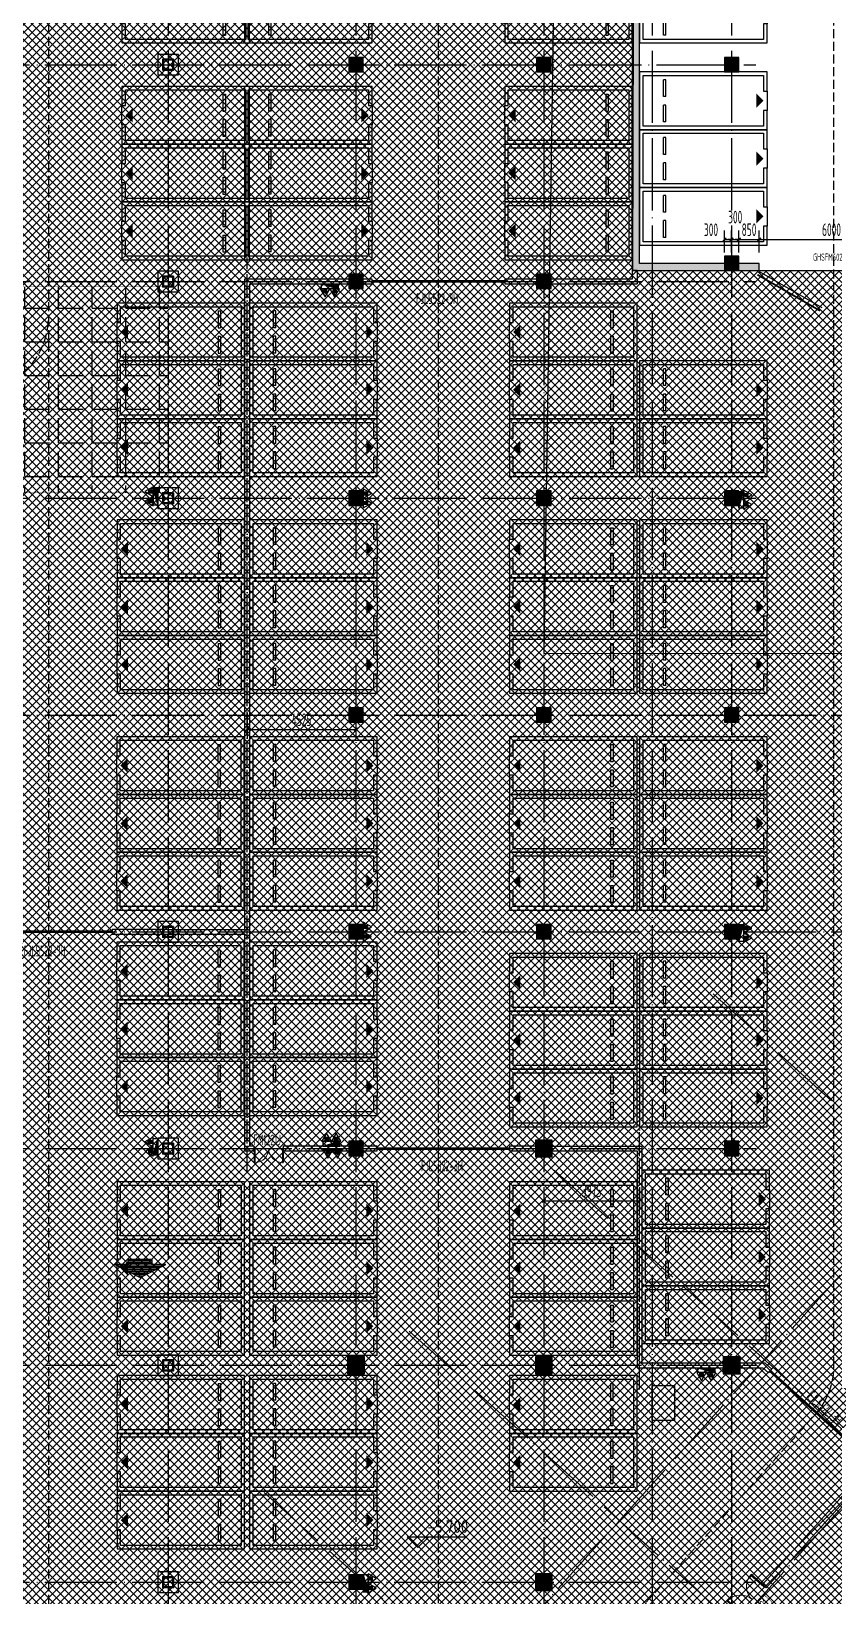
# Model space of a CAD drawing. Extents: x -473190 to 2138458, y -81875 to 2633646.
# Drawn here: x -1384 to 31943, y -16754 to 48196 of the extents above; entities that cross this region are included whole.
import ezdxf

# ---------------------------------------------------------------- set-up
doc = ezdxf.new("R2010")
doc.units = 0
doc.header["$LTSCALE"] = 1000
for name, pattern in [('__DASH', [0.35, 0.25, -0.1]), ('DASH', [0.35, 0.25, -0.1]), ('DOTE', [2.42, 2, -0.2, 0.02, -0.2])]:
    doc.linetypes.add(name, pattern=pattern)
for name, color, linetype in [('00-停车位', 67, 'Continuous'), ('A-COLUMN', 2, 'Continuous'), ('A-PUB_HATCH', 8, 'Continuous'), ('A-WALL', 2, 'Continuous'), ('A-WINDOW', 4, 'Continuous'), ('DIM_ELEV', 3, 'Continuous'), ('DOOR_FIRE', 4, 'Continuous'), ('DOOR_FIRE_TEXT', 7, 'Continuous'), ('DOTE', 1, 'DOTE'), ('PUB_DIM', 3, 'Continuous'), ('PUB_HATCH', 8, 'Continuous'), ('PUB_TEXT', 7, 'Continuous'), ('RF-M', 4, 'Continuous'), ('RF-MBH', 11, 'Continuous'), ('RF-QT', 30, 'Continuous'), ('W-EQUIP_消火栓', 7, 'Continuous'), ('W-EQUIP_灭火器', 7, 'Continuous'), ('索引线', 252, 'Continuous'), ('车行线', 4, 'Continuous'), ('雨棚投影', 147, 'Continuous')]:
    doc.layers.add(name, color=color, linetype=linetype)
doc.layers.add('钢柱', color=51, linetype='Continuous', lineweight=35)
doc.styles.add('_TCH_DIM_T3', font='tssdeng.shx', dxfattribs={"width": 0.564706, "bigfont": '@@@tssdchn.shx'})
doc.styles.add('_TCH_WINDOW', font='tssdeng.shx', dxfattribs={"width": 0.8, "height": 3.5, "bigfont": 'tssdchn.shx'})
doc.styles.get("Standard").update_dxf_attribs({"font": 'gbenor.shx', "bigfont": 'gbcbig.shx'})
doc.dimstyles.new('_TCH_ARCH&&150', dxfattribs={"dimtxt": 525, "dimasz": 150, "dimexe": 375, "dimexo": 450, "dimgap": 150, "dimtad": 1, "dimdec": 0, "dimzin": 0, "dimdsep": 46, "dimtxsty": '_TCH_DIM_T3', "dimblk": 'ARCHTICK', "dimcen": 0.09, "dimclrt": 7, "dimazin": 2, "dimtfac": 1, "dimtdec": 0, "dimtix": 1, "dimtmove": 2, "dimatfit": 3, "dimfxl": 0, "dimtolj": 1, "dimtzin": 0, "dimarcsym": 0})

# ---------------------------------------------------------------- blocks, each defined once
blk = doc.blocks.new('车位2400x5300')
at = {"layer": '00-停车位', "color": 251}
for p, q in [((-875, -1000), (-175, -1000)), ((-875, -1100), (-875, -1000)), ((-875, -1100), (-175, -1100)), ((-175, -1100), (-175, -1000)), ((175, -1000), (875, -1000)), ((175, -1100), (175, -1000)), ((175, -1100), (875, -1100)), ((875, -1100), (875, -1000)), ((400, -5300), (-400, -5300))]:
    blk.add_line(p, q, dxfattribs=at)
blk.add_lwpolyline([(400, -5150), (400, -5300), (1200, -5300), (1200, 0), (-1200, 0), (-1200, -5300), (-400, -5300), (-400, -5150), (-1050, -5150), (-1050, -150), (1050, -150), (1050, -5150), (400, -5150)], dxfattribs=at)
blk.add_lwpolyline([(0, -5150, 0, 600, 0), (0, -4850, 600, 600, 0)], format="xyseb", dxfattribs=at)
blk = doc.blocks.new('A$C796A13F6')
at = {"layer": '车行线', "linetype": '__DASH', "ltscale": 1.5}
for points in [[(-69275, -3000), (-69275, -122288, -0.414214), (-72275, -125288), (-118175, -125288, -0.414214), (-121175, -122288), (-121175, -3000)], [(-66275, -192613), (-61078, -192613, 0.212557), (-58849, -191620), (-37421, -167821, 0.185339), (-36650, -165814), (-36650, -73088)], [(-69275, -122288), (-69275, -198550, -0.414214), (-72275, -201550), (-98700, -201550)]]:
    blk.add_lwpolyline(points, format="xyb", dxfattribs=at)
blk.add_lwpolyline([(-53075, -184056), (-53075, -3000)], dxfattribs=at)
blk = doc.blocks.new('A$C145B3C7C')
h = blk.add_hatch()
h.set_pattern_fill('ANSI31', color=5, scale=40.96, angle=315, style=0)
h.set_pattern_definition([(360, (64116.5, 911739.19), (2e-14, 65.024), [])])
h.paths.add_polyline_path([(85980, -163759), (85980, -163969), (85431, -163969), (86489, -164503), (87555, -163969), (86983, -163969), (86983, -163759)])
at = {"color": 2}
for p, q in [((85431, -163969), (86489, -164503)), ((85980, -163969), (85431, -163969)), ((86983, -163759), (85980, -163759)), ((85980, -163759), (85980, -163969)), ((86489, -164503), (87555, -163969)), ((86983, -163969), (86983, -163759)), ((87555, -163969), (86983, -163969))]:
    blk.add_line(p, q, dxfattribs=at)
blk = doc.blocks.new('A$C00330F2E')
at = {"layer": 'A-COLUMN'}
for p, q in [((58875, -107900), (58025, -107900)), ((58025, -107900), (58025, -108750)), ((58875, -108750), (58875, -107900)), ((58025, -108750), (58875, -108750)), ((58875, -116900), (58025, -116900)), ((58025, -116900), (58025, -117750)), ((58875, -117750), (58875, -116900)), ((58025, -117750), (58875, -117750)), ((58875, -125900), (58025, -125900)), ((58025, -125900), (58025, -126750)), ((58875, -126750), (58875, -125900)), ((58025, -126750), (58875, -126750)), ((58875, -143900), (58025, -143900)), ((58025, -143900), (58025, -144750)), ((58875, -144750), (58875, -143900)), ((58025, -144750), (58875, -144750)), ((58875, -152900), (58025, -152900)), ((58025, -152900), (58025, -153750)), ((58875, -153750), (58875, -152900)), ((58025, -153750), (58875, -153750)), ((58875, -161900), (58025, -161900)), ((58025, -161900), (58025, -162750)), ((58875, -162750), (58875, -161900)), ((58025, -162750), (58875, -162750)), ((58875, -170900), (58025, -170900)), ((58025, -170900), (58025, -171750)), ((58875, -171750), (58875, -170900)), ((58025, -171750), (58875, -171750))]:
    blk.add_line(p, q, dxfattribs=at)
at = {"layer": '钢柱', "color": 4, "lineweight": 35}
for points in [[(58675, -108100), (58225, -108100), (58225, -108550), (58675, -108550)], [(58645, -108520), (58255, -108520), (58255, -108130), (58645, -108130)], [(58675, -117100), (58225, -117100), (58225, -117550), (58675, -117550)], [(58645, -117520), (58255, -117520), (58255, -117130), (58645, -117130)], [(58675, -126100), (58225, -126100), (58225, -126550), (58675, -126550)], [(58645, -126520), (58255, -126520), (58255, -126130), (58645, -126130)], [(58675, -144100), (58225, -144100), (58225, -144550), (58675, -144550)], [(58645, -144520), (58255, -144520), (58255, -144130), (58645, -144130)], [(58675, -153100), (58225, -153100), (58225, -153550), (58675, -153550)], [(58645, -153520), (58255, -153520), (58255, -153130), (58645, -153130)], [(58675, -162100), (58225, -162100), (58225, -162550), (58675, -162550)], [(58645, -162520), (58255, -162520), (58255, -162130), (58645, -162130)], [(58675, -171100), (58225, -171100), (58225, -171550), (58675, -171550)], [(58645, -171520), (58255, -171520), (58255, -171130), (58645, -171130)]]:
    blk.add_lwpolyline(points, close=True, dxfattribs=at)
blk = doc.blocks.new('A$C4F5A101F')
at = {"layer": 'DOTE', "color": 16, "linetype": 'DOTE', "ltscale": 1.5}
for p, q in [((-198339.7, 16373.7), (-198339.7, -213765.2)), ((-297848.4, -111257.4), (-173939.7, -111257.4)), ((-297848.4, -120257.4), (-173939.7, -120257.4)), ((-297848.4, -129257.4), (-173939.7, -129257.4)), ((-297848.4, -138257.4), (-39660.8, -138257.4)), ((-297848.4, -147257.4), (-39660.8, -147257.4)), ((-297848.4, -156257.4), (-173939.7, -156257.4)), ((-297848.4, -165257.4), (-173939.7, -165257.4)), ((-297848.4, -174257.4), (-173939.7, -174257.4))]:
    blk.add_line(p, q, dxfattribs=at)
at = {"layer": 'DOTE', "color": 127, "linetype": 'DOTE', "ltscale": 1.5}
for p, q in [((-190539.7, 16373.7), (-190539.7, -213765.2)), ((-182739.7, 16373.7), (-182739.7, -213765.2)), ((-178239.7, 16373.7), (-178239.7, -213765.2)), ((-174939.7, 16373.7), (-174939.7, -213765.2)), ((-204013.3, -198812), (-71274.2, -51390.3)), ((-199059.6, -203024.4), (-66443.7, -55739.6)), ((-175711.7, -149835.3), (-152072.6, -171120.1)), ((-182302.7, -157155.2), (-158663.5, -178440)), ((-188324.8, -163843.5), (-164685.7, -185128.3)), ((-194347, -170531.8), (-170707.9, -191816.6))]:
    blk.add_line(p, q, dxfattribs=at)
blk = doc.blocks.new('_ArchTick')
at = {"color": 0, "linetype": 'ByBlock', "const_width": 0.4}
blk.add_lwpolyline([(-0.5, -0.5), (0.5, 0.5)], dxfattribs=at)
blk = doc.blocks.new('*D5554')
at = {"layer": 'Defpoints', "color": 0, "transparency": 16777216}
for p in [(62600, -120764), (67125, -120764), (67125, -121908)]:
    blk.add_point(p, dxfattribs=at)
at = {"layer": 'PUB_DIM', "color": 0, "lineweight": -2, "transparency": 16777216}
for p, q in [((62600, -121214), (62600, -122283)), ((67125, -121214), (67125, -122283)), ((62600, -121908), (67125, -121908))]:
    blk.add_line(p, q, dxfattribs=at)
at = {"layer": 'PUB_DIM', "color": 0, "lineweight": -2, "transparency": 16777216, "xscale": 150, "yscale": 150, "zscale": 150, "rotation": 180}
blk.add_blockref('_ArchTick', (62600, -121908), dxfattribs=at)
at = {"layer": 'PUB_DIM', "color": 0, "lineweight": -2, "transparency": 16777216, "xscale": 150, "yscale": 150, "zscale": 150}
blk.add_blockref('_ArchTick', (67125, -121908), dxfattribs=at)
at = {"layer": 'PUB_DIM', "color": 7, "transparency": 16777216, "insert": (64863, -121496), "char_height": 525, "attachment_point": 5, "style": '_TCH_DIM_T3'}
blk.add_mtext('\\A1;4525', dxfattribs=at)
blk = doc.blocks.new('*D5555')
at = {"layer": 'Defpoints', "color": 0, "transparency": 16777216}
for p in [(74925, -140448), (78900, -140448), (78900, -141464)]:
    blk.add_point(p, dxfattribs=at)
at = {"layer": 'PUB_DIM', "color": 0, "lineweight": -2, "transparency": 16777216}
for p, q in [((74925, -140898), (74925, -141839)), ((78900, -140898), (78900, -141839)), ((74925, -141464), (78900, -141464))]:
    blk.add_line(p, q, dxfattribs=at)
at = {"layer": 'PUB_DIM', "color": 0, "lineweight": -2, "transparency": 16777216, "xscale": 150, "yscale": 150, "zscale": 150, "rotation": 180}
blk.add_blockref('_ArchTick', (74925, -141464), dxfattribs=at)
at = {"layer": 'PUB_DIM', "color": 0, "lineweight": -2, "transparency": 16777216, "xscale": 150, "yscale": 150, "zscale": 150}
blk.add_blockref('_ArchTick', (78900, -141464), dxfattribs=at)
at = {"layer": 'PUB_DIM', "color": 7, "transparency": 16777216, "insert": (76913, -141052), "char_height": 525, "attachment_point": 5, "style": '_TCH_DIM_T3'}
blk.add_mtext('\\A1;3975', dxfattribs=at)
blk = doc.blocks.new('$TwtSys$00000434')
for p, q in [((-0.5, 0.5), (-0.5, -0.5)), ((-0.5, -0.5), (0.5, 0.5)), ((0.5, 0.5), (-0.5, 0.5)), ((0.5, -0.5), (0.5, 0.5)), ((-0.5, -0.5), (0.5, -0.5))]:
    blk.add_line(p, q)
blk.add_solid([(0.5, -0.5), (0.5, 0.5), (-0.5, -0.5)])
blk = doc.blocks.new('$TwtSys$00000546')
h = blk.add_hatch()
h.set_pattern_fill('ANSI31', color=256, scale=200, style=0)
h.set_pattern_definition([(45, (-38543.802, -6670.83), (-17.67767, 17.67767), [])])
h.paths.add_polyline_path([(-65, 174), (65, 174), (65, 44), (-65, 44)])
for points in [[(0, 344), (-198, 0), (198, 0)], [(-65, 174), (65, 174), (65, 44), (-65, 44)]]:
    blk.add_lwpolyline(points, close=True)
blk = doc.blocks.new('$DorLib2D$00000207')
at = {"color": 0}
for p, q in [((-0.5, 0.031), (-0.067, 0.281)), ((0.5, 0.031), (0.067, 0.281))]:
    blk.add_line(p, q, dxfattribs=at)
at = {"color": 0, "const_width": 0.0125}
for points in [[(-0.513, 0.053), (-0.079, 0.303)], [(0.513, 0.053), (0.079, 0.303)]]:
    blk.add_lwpolyline(points, dxfattribs=at)
blk = doc.blocks.new('rfk')
at = {"layer": 'A-PUB_HATCH'}
blk.add_hatch(color=256, dxfattribs=at).paths.add_polyline_path([(435473.2, -779762), (435473.2, -746010.3), (435173.2, -746010.3), (435173.2, -780062)])
at = {"layer": 'PUB_HATCH'}
blk.add_hatch(color=256, dxfattribs=at).paths.add_polyline_path([(435173.2, -780062), (440448.2, -780061.6), (440448.2, -779761.6), (435473.2, -779762)])
at = {"layer": 'RF-QT'}
for p, q in [((435173.2, -746010.3), (435173.2, -780062)), ((435473.2, -779762), (435473.2, -746010.3)), ((440448.2, -779761.6), (435473.2, -779762)), ((440448.2, -780061.6), (440448.2, -779761.6)), ((435173.2, -780062), (440448.2, -780061.6))]:
    blk.add_line(p, q, dxfattribs=at)
at = {"layer": 'RF-M'}
ref = blk.add_blockref('$DorLib2D$00000207', (443448.2, -779911.3), dxfattribs=dict(at, xscale=6000, yscale=6000, zscale=300, rotation=180.0050825006124))
ref.add_attrib('A', 'GHSFM6022(6)', (442682.5, -779648.4), dxfattribs={"layer": 'RF-MBH', "height": 297.5, "rotation": 0.005083, "style": '_TCH_WINDOW', "width": 0.564706})
blk = doc.blocks.new('_FZH')
blk.add_lwpolyline([(-0.5, -0.5), (0.5, -0.5), (0.5, 0.5), (-0.5, 0.5)], close=True)
at = {"layer": 'PUB_HATCH'}
blk.add_solid([(-0.5, -0.5), (0.5, -0.5), (-0.5, 0.5), (0.5, 0.5)], dxfattribs=at)
blk = doc.blocks.new('zzzzzzzzzzzzzzzz')
at = {"layer": 'A-COLUMN'}
for p, q in [((-13184, -318835), (-14034, -318835)), ((-14034, -318835), (-14034, -319685)), ((-13184, -319685), (-13184, -318835)), ((-14034, -319685), (-13184, -319685))]:
    blk.add_line(p, q, dxfattribs=at)
blk.add_blockref('A$C00330F2E', (-72059, -174935))
at = {"layer": 'A-COLUMN', "rotation": 90}
for p, xscale, yscale, zscale in [((-5809, -283260), 600, 600, 600), ((1991, -283260), 600, 600, 600), ((9791, -283260), 600, 600, 600), ((9791, -291510), 600, 600, 600), ((-5809, -292260), 600, 600, 600), ((1991, -292260), 600, 600, 600), ((-5809, -301260), 600, 600, 600), ((1991, -301260), 600, 600, 600), ((9791, -301260), 600, 600, 600), ((-5809, -310260), 600, 600, 600), ((1991, -310260), 600, 600, 600), ((9791, -310260), 600, 600, 600), ((-5809, -319260), 600, 600, 600), ((1991, -319260), 600, 600, 600), ((9791, -319260), 600, 600, 600), ((-5809, -328260), 600, 600, 600), ((1991, -328260), 700, 700, 700), ((9791, -328260), 600, 600, 600), ((-5809, -337260), 700, 700, 700), ((1991, -337260), 700, 700, 700), ((9791, -337260), 700, 700, 700), ((-5809, -346260), 600, 600, 600), ((1991, -346260), 700, 700, 700)]:
    blk.add_blockref('_FZH', p, dxfattribs=dict(at, xscale=xscale, yscale=yscale, zscale=zscale))
blk = doc.blocks.new('ADFASDF')
h = blk.add_hatch()
h.set_pattern_fill('ANSI37', color=8, scale=150)
h.set_pattern_definition([(45, (0, 0), (-168.3798, 168.3798), []), (135, (0, 0), (-168.3798, -168.3798), [])])
h.paths.add_polyline_path([(521397, 239186), (521397, 224886), (539697, 224886), (539697, 169261), (524947, 169261), (524947, 171211), (527822, 171211), (527922, 176611), (501318, 176611), (501125, 109884), (530547, 109887), (530547, 107449), (538188, 100503), (536147, 98236), (540086, 94690), (517812, 69953), (517812, 59790), (482108, 20136), (405247, 20136), (405247, 26086), (391997, 40436), (391997, 64736), (399997, 64738), (399997, 239186), (409022, 239186)])
blk.add_lwpolyline([(501318, 176611), (501125, 109884), (530547, 109887), (530547, 107449), (538188, 100503), (536147, 98236), (540086, 94690), (517812, 69953), (517812, 59790), (482108, 20136), (405247, 20136), (405247, 26086), (391997, 40436), (391997, 64736), (399997, 64738), (399997, 239186)])
blk = doc.blocks.new('*D2947')
at = {"layer": 'Defpoints', "color": 0, "transparency": 16777216}
for p in [(27702, 39546), (27402, 38559), (27702, 38559)]:
    blk.add_point(p, dxfattribs=at)
at = {"layer": 'PUB_DIM', "color": 0, "lineweight": -2, "transparency": 16777216}
for p, q in [((27402, 39009), (27402, 39921)), ((27702, 39009), (27702, 39921)), ((27402, 39546), (27702, 39546))]:
    blk.add_line(p, q, dxfattribs=at)
at = {"layer": 'PUB_DIM', "color": 0, "lineweight": -2, "transparency": 16777216, "xscale": 150, "yscale": 150, "zscale": 150, "rotation": 180}
blk.add_blockref('_ArchTick', (27402, 39546), dxfattribs=at)
at = {"layer": 'PUB_DIM', "color": 0, "lineweight": -2, "transparency": 16777216, "xscale": 150, "yscale": 150, "zscale": 150}
blk.add_blockref('_ArchTick', (27702, 39546), dxfattribs=at)
at = {"layer": 'PUB_DIM', "color": 7, "transparency": 16777216, "insert": (26847, 39958), "char_height": 525, "attachment_point": 5, "style": '_TCH_DIM_T3'}
blk.add_mtext('\\A1;300', dxfattribs=at)
blk = doc.blocks.new('*D2948')
at = {"layer": 'Defpoints', "color": 0, "transparency": 16777216}
for p in [(28002, 39546), (27702, 38559), (28002, 38559)]:
    blk.add_point(p, dxfattribs=at)
at = {"layer": 'PUB_DIM', "color": 0, "lineweight": -2, "transparency": 16777216}
for p, q in [((27702, 39009), (27702, 39921)), ((28002, 39009), (28002, 39921)), ((27702, 39546), (27552, 39546)), ((27702, 39546), (28002, 39546)), ((28002, 39546), (28152, 39546))]:
    blk.add_line(p, q, dxfattribs=at)
at = {"layer": 'PUB_DIM', "color": 0, "lineweight": -2, "transparency": 16777216, "xscale": 150, "yscale": 150, "zscale": 150}
blk.add_blockref('_ArchTick', (27702, 39546), dxfattribs=at)
at = {"layer": 'PUB_DIM', "color": 0, "lineweight": -2, "transparency": 16777216, "xscale": 150, "yscale": 150, "zscale": 150, "rotation": 180}
blk.add_blockref('_ArchTick', (28002, 39546), dxfattribs=at)
at = {"layer": 'PUB_DIM', "color": 7, "transparency": 16777216, "insert": (27852, 40483), "char_height": 525, "attachment_point": 5, "style": '_TCH_DIM_T3'}
blk.add_mtext('\\A1;300', dxfattribs=at)
blk = doc.blocks.new('*D2949')
at = {"layer": 'Defpoints', "color": 0, "transparency": 16777216}
for p in [(28852, 39546), (28002, 38559), (28852, 38559)]:
    blk.add_point(p, dxfattribs=at)
at = {"layer": 'PUB_DIM', "color": 0, "lineweight": -2, "transparency": 16777216}
for p, q in [((28002, 39009), (28002, 39921)), ((28852, 39009), (28852, 39921)), ((28002, 39546), (27852, 39546)), ((28002, 39546), (28852, 39546)), ((28852, 39546), (29002, 39546))]:
    blk.add_line(p, q, dxfattribs=at)
at = {"layer": 'PUB_DIM', "color": 0, "lineweight": -2, "transparency": 16777216, "xscale": 150, "yscale": 150, "zscale": 150}
blk.add_blockref('_ArchTick', (28002, 39546), dxfattribs=at)
at = {"layer": 'PUB_DIM', "color": 0, "lineweight": -2, "transparency": 16777216, "xscale": 150, "yscale": 150, "zscale": 150, "rotation": 180}
blk.add_blockref('_ArchTick', (28852, 39546), dxfattribs=at)
at = {"layer": 'PUB_DIM', "color": 7, "transparency": 16777216, "insert": (28427, 39958), "char_height": 525, "attachment_point": 5, "style": '_TCH_DIM_T3'}
blk.add_mtext('\\A1;850', dxfattribs=at)
blk = doc.blocks.new('*D2950')
at = {"layer": 'Defpoints', "color": 0, "transparency": 16777216}
for p in [(34852, 39546), (28852, 38559), (34852, 38559)]:
    blk.add_point(p, dxfattribs=at)
at = {"layer": 'PUB_DIM', "color": 0, "lineweight": -2, "transparency": 16777216}
for p, q in [((28852, 39009), (28852, 39921)), ((34852, 39009), (34852, 39921)), ((28852, 39546), (34852, 39546))]:
    blk.add_line(p, q, dxfattribs=at)
at = {"layer": 'PUB_DIM', "color": 0, "lineweight": -2, "transparency": 16777216, "xscale": 150, "yscale": 150, "zscale": 150, "rotation": 180}
blk.add_blockref('_ArchTick', (28852, 39546), dxfattribs=at)
at = {"layer": 'PUB_DIM', "color": 0, "lineweight": -2, "transparency": 16777216, "xscale": 150, "yscale": 150, "zscale": 150}
blk.add_blockref('_ArchTick', (34852, 39546), dxfattribs=at)
at = {"layer": 'PUB_DIM', "color": 7, "transparency": 16777216, "insert": (31852, 39958), "char_height": 525, "attachment_point": 5, "style": '_TCH_DIM_T3'}
blk.add_mtext('\\A1;6000', dxfattribs=at)
blk = doc.blocks.new('$DorLib2D$00000213')
at = {"color": 0, "linetype": 'DASH', "const_width": 0.02}
blk.add_lwpolyline([(0.5, 0), (-0.5, 0)], dxfattribs=at)
blk = doc.blocks.new('$DorLib2D$00000002')
for p, q in [((-0.5, 0), (-0.5, 0.4875)), ((-0.475, 0.4875), (-0.5, 0.4875)), ((-0.475, 0), (-0.475, 0.4875)), ((0.475, 0), (0.475, 0.4875)), ((0.475, 0.4875), (0.5, 0.4875)), ((0.5, 0), (0.5, 0.4875)), ((-0.5, 0), (-0.475, 0)), ((0.5, 0), (0.475, 0))]:
    blk.add_line(p, q)
at = {"lineweight": 13}
for centre, start, end in [((-0.4875, 0), 0, 88.53072), ((0.4875, 0), 91.46928, 180)]:
    blk.add_arc(centre, 0.4875, start, end, dxfattribs=at)
blk = doc.blocks.new('A$C2B5B1B2C')
at = {"layer": 'DOTE', "linetype": 'DOTE', "ltscale": 0.5}
for p, q in [((62600, -140300), (62600, -102300)), ((78900, -149300), (78900, -138300))]:
    blk.add_line(p, q, dxfattribs=at)
at = {"layer": 'PUB_DIM'}
for p1, p2, distance, picture, middle in [((62600, -120763.5), (67125, -120763.5), -1144.9, '*D5554', (64862.5, -121495.9)), ((74925, -140447.8), (78900, -140447.8), -1016.4, '*D5555', (76912.5, -141051.7))]:
    dim = blk.add_aligned_dim(p1=p1, p2=p2, distance=distance, dimstyle='_TCH_ARCH&&150', dxfattribs=at)
    dim.commit()
    dim.dimension.update_dxf_attribs({"geometry": picture, "text_midpoint": middle})

msp = doc.modelspace()

# ---------------------------------------------------------------- hatches: boundary and pattern name
h = msp.add_hatch()
h.set_pattern_fill('ANGLE', color=252, scale=400)
h.set_pattern_definition([(0, (17910.9, 330071), (0, 1397), [1016, -381]), (90, (17910.9, 330071), (-1397, 9e-14), [1016, -381])])
h.paths.add_polyline_path([(-49297.7, 37585.6), (4302.3, 37585.6), (4302.3, 29035.6), (-49297.7, 29035.6)])

# ---------------------------------------------------------------- linework, layer by layer
for points in [[(177279.4, 100810.6), (21063.1, 100810.6), (19902.3, 22362.3), (177279.4, 22514.1)], [(24402.3, -8023.8), (25324.6, -8023.8), (25324.6, -9474.8), (24402.3, -9474.8)]]:
    msp.add_lwpolyline(points, close=True)
at = {"layer": 'A-WALL'}
for p, q in [((7477.3, 37910.6), (7477.3, 10910.6)), ((12777.3, 37910.6), (7477.3, 37910.6)), ((7677.3, 37710.6), (7677.3, 10810.6)), ((7677.3, 37710.6), (12777.3, 37710.6)), ((12777.3, 37710.6), (12777.3, 37910.6)), ((23577.3, 37910.6), (18277.3, 37910.6)), ((18277.3, 37910.6), (18277.3, 37710.6)), ((18277.3, 37710.6), (23777.3, 37710.6)), ((23577.3, 38258.8), (23577.3, 37910.6)), ((23777.3, 38258.8), (23577.3, 38258.8)), ((23777.3, 38258.8), (23777.3, 37710.6)), ((4302.3, 10910.6), (1977.3, 10910.6)), ((1977.3, 10910.6), (1977.3, 10710.6)), ((1977.3, 10710.6), (4302.3, 10710.6)), ((4302.3, 10910.6), (7477.3, 10910.6)), ((4302.3, 10710.6), (7477.3, 10710.6)), ((7477.3, 10710.6), (7477.3, 1710.6)), ((7677.3, 10810.6), (7677.3, 1910.6)), ((7477.3, 1710.6), (7877.3, 1710.6)), ((7877.3, 1910.6), (7677.3, 1910.6)), ((7877.3, 1710.6), (7877.3, 1910.6)), ((12102.3, 1910.6), (9077.3, 1910.6)), ((9077.3, 1910.6), (9077.3, 1710.6)), ((9077.3, 1710.6), (12102.3, 1710.6)), ((12977.3, 1910.6), (12102.3, 1910.6)), ((12102.3, 1710.6), (12977.3, 1710.6)), ((12977.3, 1710.6), (12977.3, 1910.6)), ((19902.3, 1910.6), (18477.3, 1910.6)), ((18477.3, 1910.6), (18477.3, 1710.6)), ((18477.3, 1710.6), (19902.3, 1710.6)), ((19902.3, 1910.6), (23977.3, 1910.6)), ((19902.3, 1710.6), (23777.3, 1710.6)), ((23777.3, 1710.6), (23777.3, -7289.4)), ((23977.3, 1910.6), (23977.3, -7089.4)), ((23977.3, -7089.4), (27702.3, -7089.4)), ((27702.3, -7089.4), (29077.1, -7089.4)), ((29368.2, -7351.5), (29077.1, -7089.4)), ((23777.3, -7289.4), (27702.3, -7289.4)), ((27702.3, -7289.4), (29000.4, -7289.4)), ((29000.4, -7289.4), (29234.4, -7500.1)), ((29234.4, -7500.1), (29368.2, -7351.5)), ((33470.3, -11314.2), (28987.1, -16293.3)), ((29135.8, -16427.1), (33619, -11448)), ((28987.1, -16293.3), (29135.8, -16427.1))]:
    msp.add_line(p, q, dxfattribs=at)
at = {"layer": 'DIM_ELEV'}
for p, q in [((14673.6, -14753.9), (14223.6, -14303.9)), ((14223.6, -14303.9), (16652.2, -14303.9)), ((14673.6, -14753.9), (15123.6, -14303.9))]:
    msp.add_line(p, q, dxfattribs=at)
at = {"layer": '索引线', "linetype": 'DASH', "const_width": 20}
msp.add_lwpolyline([(-49297.7, 37585.6), (4302.3, 37585.6), (4302.3, 29035.6), (-49297.7, 29035.6)], close=True, dxfattribs=at)

# ---------------------------------------------------------------- block references
for name, p in [('A$C145B3C7C', (-83346.8, 160964.8)), ('ADFASDF', (-477545, -71625.7)), ('A$C796A13F6', (68602.3, 158598.1)), ('A$C2B5B1B2C', (-55022.7, 141110.6)), ('A$C00330F2E', (-54147.7, 155135.6))]:
    msp.add_blockref(name, p)
at = {"layer": '00-停车位'}
for p, rotation in [((7677.3, 48910.6), 270), ((7477.3, 48910.6), 90), ((23577.3, 48910.6), 270), ((23877.3, 48910.6), 90), ((23877.3, 45310.6), 90), ((7677.3, 44710.6), 270), ((7477.3, 44710.6), 90), ((23577.3, 44710.6), 270), ((23877.3, 42910.6), 90), ((7677.3, 42310.6), 270), ((7477.3, 42310.6), 90), ((23577.3, 42310.6), 270), ((23877.3, 40510.6), 90), ((7677.3, 39910.6), 270), ((7477.3, 39910.6), 90), ((23577.3, 39910.6), 270), ((7477.3, 35710.6), 270), ((7677.3, 35710.6), 90), ((23777.3, 35710.6), 270), ((7477.3, 33310.6), 270), ((7677.3, 33310.6), 90), ((23777.3, 33310.6), 270), ((23877.3, 33310.6), 90), ((7477.3, 30910.6), 270), ((7677.3, 30910.6), 90), ((23777.3, 30910.6), 270), ((23877.3, 30910.6), 90), ((7477.3, 26710.6), 270), ((7677.3, 26710.6), 90), ((23777.3, 26710.6), 270), ((23877.3, 26710.6), 90), ((7477.3, 24310.6), 270), ((7677.3, 24310.6), 90), ((23777.3, 24310.6), 270), ((23877.3, 24310.6), 90), ((7477.3, 21910.6), 270), ((7677.3, 21910.6), 90), ((23777.3, 21910.6), 270), ((23877.3, 21910.6), 90), ((7464.1, 17710.6), 270), ((7677.3, 17710.6), 90), ((23777.3, 17710.6), 270), ((23877.3, 17710.6), 90), ((7464.1, 15310.6), 270), ((7677.3, 15310.6), 90), ((23777.3, 15310.6), 270), ((23877.3, 15310.6), 90), ((7464.1, 12910.6), 270), ((7677.3, 12910.6), 90), ((23777.3, 12910.6), 270), ((23877.3, 12910.6), 90), ((7464.1, 9185.6), 270), ((7677.3, 9185.6), 90), ((23777.3, 8710.6), 270), ((23877.3, 8710.6), 90), ((7464.1, 6785.6), 270), ((7677.3, 6785.6), 90), ((23777.3, 6310.6), 270), ((23877.3, 6310.6), 90), ((7464.1, 4385.6), 270), ((7677.3, 4385.6), 90), ((23777.3, 3910.6), 270), ((23877.3, 3910.6), 90), ((23977.3, -289.4), 90), ((7477.3, -764.4), 270), ((7677.3, -764.4), 90), ((23777.3, -764.4), 270), ((23977.3, -2689.4), 90), ((7477.3, -3164.4), 270), ((7677.3, -3164.4), 90), ((23777.3, -3164.4), 270), ((23977.3, -5089.4), 90), ((7477.3, -5564.4), 270), ((7677.3, -5564.4), 90), ((23777.3, -5564.4), 270), ((7477.3, -8814.4), 270), ((7677.3, -8814.4), 90), ((23775.4, -8814.4), 270), ((7477.3, -11214.4), 270), ((7677.3, -11214.4), 90), ((23775.4, -11214.4), 270), ((7477.3, -13614.4), 270), ((7677.3, -13614.4), 90)]:
    msp.add_blockref('车位2400x5300', p, dxfattribs=dict(at, rotation=rotation))
at = {"layer": 'A-WINDOW'}
ref = msp.add_blockref('$DorLib2D$00000213', (31345, -9265.9), dxfattribs=dict(at, xscale=5500, yscale=-5500, zscale=200, rotation=317.999999999996))
ref.add_attrib('A', 'FJL5522-3H', (30762, -8530.1), dxfattribs={"layer": 'DOOR_FIRE_TEXT', "height": 446.25, "rotation": 318, "style": '_TCH_WINDOW', "width": 0.564706})
at = {"layer": 'DOOR_FIRE'}
ref = msp.add_blockref('$DorLib2D$00000213', (15527.3, 37810.6), dxfattribs=dict(at, xscale=5500, yscale=5500, zscale=200, rotation=359.9999999895499))
ref.add_attrib('A', 'FJL5522-3H', (14601.7, 36867.7), dxfattribs={"layer": 'DOOR_FIRE_TEXT', "height": 446.25, "style": '_TCH_WINDOW', "width": 0.564706})
ref = msp.add_blockref('$DorLib2D$00000213', (-772.7, 10810.6), dxfattribs=dict(at, xscale=5500, yscale=5500, zscale=200, rotation=359.9999999895495))
ref.add_attrib('A', 'FJL5522-3H', (-1698.3, 9787.7), dxfattribs={"layer": 'DOOR_FIRE_TEXT', "height": 446.25, "style": '_TCH_WINDOW', "width": 0.564706})
ref = msp.add_blockref('$DorLib2D$00000002', (8477.3, 1810.6), dxfattribs=dict(at, xscale=-1200, yscale=-1200, zscale=200, rotation=359.9999999895519))
ref.add_attrib('A', 'FM1221J', (7837.6, 1948.1), dxfattribs={"layer": 'DOOR_FIRE_TEXT', "height": 446.25, "style": '_TCH_WINDOW', "width": 0.564706})
ref = msp.add_blockref('$DorLib2D$00000213', (15727.3, 1810.6), dxfattribs=dict(at, xscale=5500, yscale=5500, zscale=200, rotation=359.9999999895502))
ref.add_attrib('A', 'FJL5522-3H', (14801.6, 867.7), dxfattribs={"layer": 'DOOR_FIRE_TEXT', "height": 446.25, "style": '_TCH_WINDOW', "width": 0.564706})
ref = msp.add_blockref('$DorLib2D$00000002', (28559.6, -16917.5), dxfattribs=dict(at, xscale=1500, yscale=1500, zscale=200, rotation=47.99999999999571))
ref.add_attrib('A', 'FM1521J', (28678.3, -17885.1), dxfattribs={"layer": 'DOOR_FIRE_TEXT', "height": 446.25, "rotation": 48, "style": '_TCH_WINDOW', "width": 0.564706})
at = {"layer": 'W-EQUIP_消火栓', "yscale": 200, "zscale": 700}
for p, xscale, rotation in [((11015.2, 37610.6), -700, 180), ((3777.3, 28885.6), 700, 90), ((28102.3, 28746.2), -700, 270), ((28102.3, 10760.6), -700, 270), ((3777.3, 1884.8), -700, 89.99999998658633), ((26650.5, -7389.4), -700, 180), ((12502.3, -16243.2), 700, 270)]:
    msp.add_blockref('$TwtSys$00000434', p, dxfattribs=dict(at, xscale=xscale, rotation=rotation))
at = {"layer": 'W-EQUIP_消火栓', "xscale": 700, "yscale": 200, "zscale": 700}
msp.add_blockref('$TwtSys$00000434', (11079.5, 2010.6), dxfattribs=at)
at = {"layer": 'W-EQUIP_灭火器'}
for p, rotation in [((10816.8, 37510.6), 179.9999999999923), ((11213.6, 37510.6), 179.9999999999923), ((3677.3, 29084), 90), ((3677.3, 28687.2), 90), ((12402.3, 29009), 270), ((12402.3, 28612.2), 270), ((28202.3, 28944.5), 270), ((28202.3, 28547.8), 270), ((12402.3, 11009), 270), ((28202.3, 10959), 270), ((12402.3, 10612.2), 270), ((28202.3, 10562.2), 270), ((3677.3, 2083.2), 89.9999999865864), ((3677.3, 1686.4), 89.9999999865864), ((10936.1, 1760.1), 180.0000000000075), ((11332.9, 1760.1), 180.0000000000075), ((26452.1, -7489.4), 180.0000000000075), ((26848.9, -7489.4), 180.0000000000075), ((12602.3, -16044.8), 270), ((12602.3, -16441.6), 270)]:
    msp.add_blockref('$TwtSys$00000546', p, dxfattribs=dict(at, rotation=rotation))
for p in [(10881.1, 2110.6), (11277.8, 2110.6)]:
    msp.add_blockref('$TwtSys$00000546', p, dxfattribs=at)
at = {"layer": '索引线', "color": 0}
msp.add_blockref('zzzzzzzzzzzzzzzz', (17910.9, 330071), dxfattribs=at)
at = {"layer": '索引线'}
msp.add_blockref('rfk', (-411595.9, 818320.8), dxfattribs=at)
at = {"layer": '雨棚投影', "linetype": 'DASH', "lineweight": -3, "ltscale": 2}
msp.add_blockref('A$C4F5A101F', (202642, 158068), dxfattribs=at)

# ---------------------------------------------------------------- texts
at = {"layer": 'PUB_TEXT'}
msp.add_text('-5.700', height=525, dxfattribs=at).set_placement((15075.6, -14146.4))

# ---------------------------------------------------------------- dimensions: what is measured, and where the dimension line sits
at = {"layer": 'PUB_DIM'}
for base, p1, p2, picture, middle in [((27702.3, 39545.6), (27402.3, 38559.2), (27702.3, 38559.2), '*D2947', (26847.3, 39958.1)), ((28002.3, 39545.6), (27702.3, 38559.2), (28002.3, 38559.2), '*D2948', (27852.3, 40483.1))]:
    dim = msp.add_linear_dim(base=base, p1=p1, p2=p2, angle=0, dimstyle='_TCH_ARCH&&150', dxfattribs=at)
    dim.commit()
    dim.dimension.update_dxf_attribs({"geometry": picture, "text_midpoint": middle, "dimtype": 129})
for p1, p2, picture, middle in [((28002.3, 38559.2), (28852.3, 38559.2), '*D2949', (28427.3, 39958.1)), ((28852.3, 38559.2), (34852.3, 38559.2), '*D2950', (31852.3, 39958.1))]:
    dim = msp.add_aligned_dim(p1=p1, p2=p2, distance=986.4, dimstyle='_TCH_ARCH&&150', dxfattribs=at)
    dim.commit()
    dim.dimension.update_dxf_attribs({"geometry": picture, "text_midpoint": middle})

doc.saveas('drawing.dxf')
